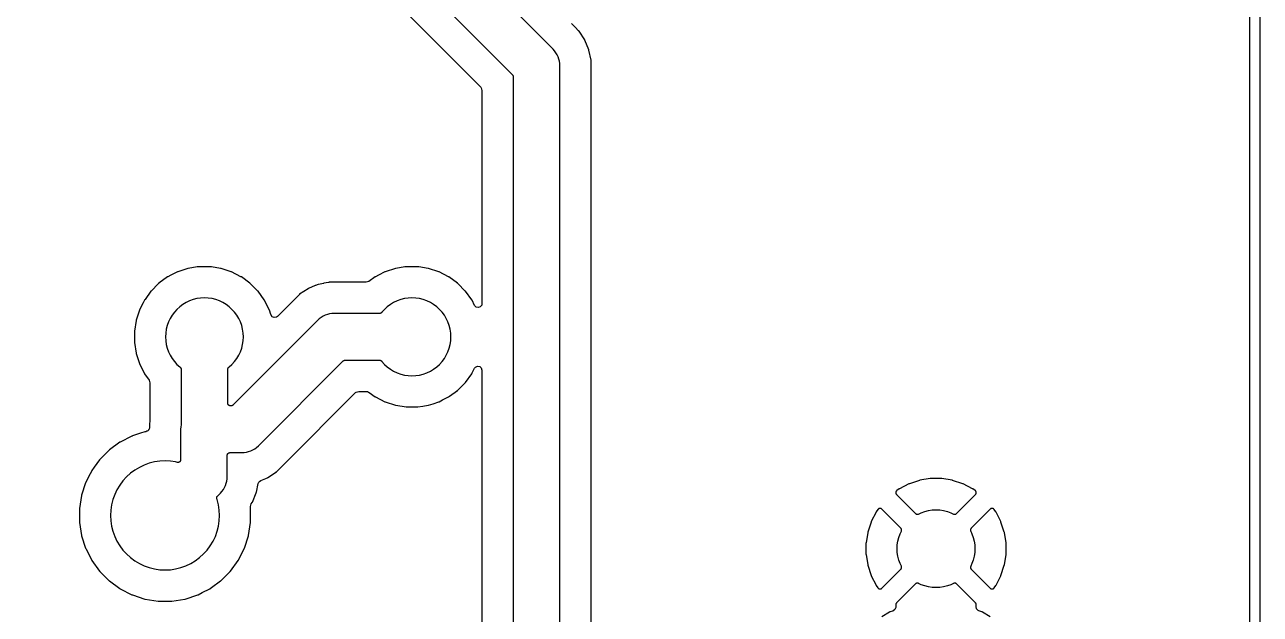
# Model space of a CAD drawing. Header units: metres. Extents: x 46.2 to 140.4, y -137.6 to -43.4.
# Drawn here: x 116.64 to 140.45, y -69.16 to -57.81 of the extents above; entities that cross this region are included whole.
import ezdxf

# ---------------------------------------------------------------- set-up
doc = ezdxf.new("R2010")
doc.units = ezdxf.units.M

msp = doc.modelspace()

# ---------------------------------------------------------------- linework, layer by layer
for points in [[(140.249, -43.632), (140.236, -43.586), (140.204, -43.558), (140.17, -43.551), (46.432, -43.551), (46.386, -43.564), (46.358, -43.596), (46.351, -43.63), (46.351, -137.368), (46.364, -137.414), (46.396, -137.442), (46.43, -137.449), (140.168, -137.449), (140.214, -137.436), (140.242, -137.404), (140.249, -137.37), (140.249, -43.632)], [(140.449, -137.599), (140.449, -43.401)], [(126.95, -70.599), (126.95, -58.601), (126.948, -58.556), (126.942, -58.512), (126.931, -58.469), (126.916, -58.428), (126.897, -58.388), (126.874, -58.35), (126.848, -58.314), (126.818, -58.281), (124.859, -56.323)], [(124.223, -56.959), (126.035, -58.772), (126.036, -58.773), (126.037, -58.774), (126.038, -58.775), (126.038, -58.775), (126.039, -58.776), (126.04, -58.777), (126.041, -58.778), (126.041, -58.779), (126.042, -58.78), (126.043, -58.782), (126.043, -58.783), (126.044, -58.784), (126.044, -58.785), (126.045, -58.786), (126.045, -58.787), (126.046, -58.788), (126.046, -58.789), (126.047, -58.79), (126.047, -58.792), (126.048, -58.793), (126.048, -58.794), (126.048, -58.795), (126.049, -58.796), (126.049, -58.797), (126.049, -58.799), (126.049, -58.8), (126.049, -58.801), (126.05, -58.802), (126.05, -58.804), (126.05, -58.805), (126.05, -58.806), (126.05, -58.807), (126.05, -70.393)], [(123.982, -57.567), (124.758, -58.344), (125.426, -59.012), (125.435, -59.022), (125.449, -59.073), (125.449, -63.181), (125.444, -63.211), (125.417, -63.244), (125.379, -63.257), (125.339, -63.248), (125.306, -63.213), (125.257, -63.116), (125.256, -63.115), (125.256, -63.113), (125.255, -63.112), (125.254, -63.111), (125.253, -63.11), (125.253, -63.109), (125.132, -62.943), (125.132, -62.943), (125.131, -62.942), (125.13, -62.941), (125.13, -62.94), (125.129, -62.939), (125.128, -62.938), (125.127, -62.937), (124.983, -62.793), (124.982, -62.792), (124.981, -62.791), (124.98, -62.79), (124.979, -62.79), (124.978, -62.789), (124.977, -62.788), (124.977, -62.788), (124.811, -62.667), (124.81, -62.667), (124.809, -62.666), (124.808, -62.665), (124.807, -62.664), (124.805, -62.664), (124.804, -62.663), (124.804, -62.663), (124.804, -62.663), (124.804, -62.663), (124.804, -62.663), (124.622, -62.57), (124.621, -62.57), (124.62, -62.569), (124.619, -62.569), (124.618, -62.568), (124.617, -62.568), (124.616, -62.568), (124.615, -62.567), (124.42, -62.504), (124.419, -62.504), (124.418, -62.503), (124.417, -62.503), (124.416, -62.503), (124.414, -62.502), (124.413, -62.502), (124.412, -62.502), (124.234, -62.474), (124.21, -62.47), (124.209, -62.47), (124.208, -62.47), (124.207, -62.47), (124.206, -62.47), (124.204, -62.47), (124.203, -62.47), (124.202, -62.47), (123.998, -62.47), (123.997, -62.47), (123.996, -62.47), (123.994, -62.47), (123.993, -62.47), (123.992, -62.47), (123.991, -62.47), (123.99, -62.47), (123.962, -62.474), (123.788, -62.502), (123.787, -62.502), (123.786, -62.502), (123.784, -62.503), (123.783, -62.503), (123.782, -62.503), (123.781, -62.504), (123.78, -62.504), (123.585, -62.567), (123.584, -62.568), (123.583, -62.568), (123.582, -62.568), (123.581, -62.569), (123.58, -62.569), (123.579, -62.57), (123.578, -62.57), (123.453, -62.634), (123.396, -62.663), (123.395, -62.664), (123.394, -62.664), (123.393, -62.665), (123.392, -62.665), (123.391, -62.666), (123.39, -62.667), (123.389, -62.667), (123.389, -62.667), (123.269, -62.754), (123.217, -62.769), (122.501, -62.769), (122.5, -62.77), (122.499, -62.77), (122.498, -62.77), (122.497, -62.77), (122.495, -62.77), (122.494, -62.77), (122.493, -62.77), (122.492, -62.77), (122.399, -62.789), (122.399, -62.789), (122.395, -62.79), (122.298, -62.809), (122.297, -62.809), (122.296, -62.809), (122.295, -62.81), (122.294, -62.81), (122.292, -62.81), (122.291, -62.811), (122.29, -62.811), (122.289, -62.812), (122.243, -62.831), (122.235, -62.834), (122.107, -62.887), (122.106, -62.888), (122.105, -62.888), (122.104, -62.889), (122.102, -62.889), (122.102, -62.889), (122.101, -62.89), (122.1, -62.89), (122.099, -62.891), (122.098, -62.892), (121.934, -63.001), (121.933, -63.002), (121.932, -63.003), (121.932, -63.003), (121.931, -63.004), (121.93, -63.004), (121.929, -63.005), (121.929, -63.006), (121.928, -63.007), (121.927, -63.008), (121.783, -63.151), (121.783, -63.151), (121.509, -63.426), (121.488, -63.44), (121.445, -63.448), (121.408, -63.432), (121.381, -63.392), (121.353, -63.305), (121.352, -63.304), (121.352, -63.303), (121.352, -63.302), (121.351, -63.301), (121.351, -63.3), (121.35, -63.299), (121.35, -63.298), (121.257, -63.116), (121.256, -63.115), (121.256, -63.113), (121.255, -63.112), (121.254, -63.111), (121.253, -63.11), (121.253, -63.109), (121.132, -62.943), (121.132, -62.943), (121.131, -62.942), (121.13, -62.941), (121.13, -62.94), (121.129, -62.939), (121.128, -62.938), (121.127, -62.937), (120.983, -62.793), (120.982, -62.792), (120.981, -62.791), (120.98, -62.79), (120.979, -62.79), (120.978, -62.789), (120.977, -62.788), (120.977, -62.788), (120.811, -62.667), (120.81, -62.667), (120.809, -62.666), (120.808, -62.665), (120.807, -62.664), (120.805, -62.664), (120.804, -62.663), (120.804, -62.663), (120.804, -62.663), (120.804, -62.663), (120.804, -62.663), (120.622, -62.57), (120.621, -62.57), (120.62, -62.569), (120.619, -62.569), (120.618, -62.568), (120.617, -62.568), (120.616, -62.568), (120.615, -62.567), (120.42, -62.504), (120.419, -62.504), (120.418, -62.503), (120.417, -62.503), (120.416, -62.503), (120.414, -62.502), (120.413, -62.502), (120.412, -62.502), (120.234, -62.474), (120.21, -62.47), (120.209, -62.47), (120.208, -62.47), (120.207, -62.47), (120.206, -62.47), (120.204, -62.47), (120.203, -62.47), (120.202, -62.47), (119.998, -62.47), (119.997, -62.47), (119.996, -62.47), (119.994, -62.47), (119.993, -62.47), (119.992, -62.47), (119.991, -62.47), (119.99, -62.47), (119.962, -62.474), (119.788, -62.502), (119.787, -62.502), (119.786, -62.502), (119.784, -62.503), (119.783, -62.503), (119.782, -62.503), (119.781, -62.504), (119.78, -62.504), (119.585, -62.567), (119.584, -62.568), (119.583, -62.568), (119.582, -62.568), (119.581, -62.569), (119.58, -62.569), (119.579, -62.57), (119.578, -62.57), (119.453, -62.634), (119.396, -62.663), (119.395, -62.664), (119.394, -62.664), (119.393, -62.665), (119.392, -62.665), (119.391, -62.666), (119.39, -62.667), (119.389, -62.667), (119.389, -62.667), (119.223, -62.788), (119.223, -62.788), (119.222, -62.789), (119.221, -62.79), (119.22, -62.79), (119.219, -62.791), (119.218, -62.792), (119.217, -62.793), (119.073, -62.937), (119.072, -62.938), (119.071, -62.939), (119.07, -62.94), (119.07, -62.941), (119.069, -62.942), (119.068, -62.943), (119.068, -62.943), (118.955, -63.098), (118.947, -63.109), (118.947, -63.11), (118.946, -63.111), (118.945, -63.112), (118.944, -63.113), (118.944, -63.115), (118.943, -63.116), (118.943, -63.116), (118.919, -63.164), (118.85, -63.298), (118.85, -63.299), (118.849, -63.3), (118.849, -63.301), (118.848, -63.302), (118.848, -63.302), (118.848, -63.304), (118.847, -63.305), (118.847, -63.305), (118.847, -63.305), (118.784, -63.5), (118.784, -63.501), (118.783, -63.502), (118.783, -63.503), (118.783, -63.504), (118.782, -63.506), (118.782, -63.507), (118.782, -63.508), (118.75, -63.71), (118.75, -63.711), (118.75, -63.712), (118.75, -63.713), (118.75, -63.714), (118.75, -63.716), (118.749, -63.717), (118.749, -63.718), (118.749, -63.922), (118.749, -63.923), (118.75, -63.924), (118.75, -63.926), (118.75, -63.927), (118.75, -63.928), (118.75, -63.929), (118.75, -63.93), (118.782, -64.132), (118.782, -64.133), (118.782, -64.134), (118.783, -64.136), (118.783, -64.137), (118.783, -64.138), (118.784, -64.139), (118.784, -64.14), (118.847, -64.335), (118.848, -64.336), (118.848, -64.337), (118.848, -64.338), (118.849, -64.339), (118.849, -64.34), (118.85, -64.341), (118.85, -64.342), (118.943, -64.524), (118.944, -64.525), (118.944, -64.527), (118.945, -64.528), (118.946, -64.529), (118.947, -64.53), (118.947, -64.531), (119.034, -64.651), (119.049, -64.703), (119.049, -65.437), (119.049, -65.441), (119.049, -65.443), (119.049, -65.444), (119.049, -65.445), (119.049, -65.447), (119.049, -65.448), (119.049, -65.449), (119.049, -65.449), (119.04, -65.492), (119.04, -65.493), (119.04, -65.494), (119.04, -65.495), (119.04, -65.497), (119.04, -65.498), (119.04, -65.499), (119.04, -65.5), (119.039, -65.501), (119.039, -65.576), (119.039, -65.576), (119.037, -65.59), (119.037, -65.59), (119.037, -65.591), (119.036, -65.592), (119.036, -65.593), (119.035, -65.594), (119.035, -65.595), (119.035, -65.596), (119.024, -65.611), (119.023, -65.611), (119.022, -65.612), (119.022, -65.613), (119.021, -65.614), (119.012, -65.629), (119.012, -65.629), (119.011, -65.63), (119.011, -65.63), (118.994, -65.636), (118.993, -65.637), (118.992, -65.637), (118.991, -65.637), (118.99, -65.638), (118.97, -65.648), (118.957, -65.65), (118.956, -65.65), (118.955, -65.65), (118.954, -65.65), (118.953, -65.65), (118.952, -65.651), (118.951, -65.651), (118.95, -65.651), (118.869, -65.678), (118.71, -65.729), (118.709, -65.73), (118.708, -65.73), (118.707, -65.73), (118.706, -65.731), (118.705, -65.731), (118.704, -65.732), (118.703, -65.732), (118.478, -65.847), (118.477, -65.847), (118.476, -65.848), (118.475, -65.848), (118.474, -65.849), (118.473, -65.85), (118.472, -65.85), (118.472, -65.851), (118.472, -65.851), (118.268, -65.999), (118.267, -65.999), (118.266, -66), (118.266, -66), (118.265, -66.001), (118.264, -66.002), (118.263, -66.003), (118.262, -66.004), (118.084, -66.182), (118.083, -66.183), (118.082, -66.184), (118.081, -66.185), (118.08, -66.186), (118.08, -66.186), (118.079, -66.187), (118.079, -66.188), (117.975, -66.331), (117.931, -66.392), (117.93, -66.393), (117.929, -66.394), (117.928, -66.395), (117.928, -66.396), (117.927, -66.397), (117.927, -66.398), (117.927, -66.398), (117.867, -66.516), (117.812, -66.623), (117.812, -66.624), (117.811, -66.625), (117.811, -66.626), (117.81, -66.627), (117.81, -66.627), (117.81, -66.629), (117.809, -66.63), (117.809, -66.63), (117.809, -66.63), (117.731, -66.87), (117.731, -66.871), (117.731, -66.872), (117.73, -66.873), (117.73, -66.874), (117.73, -66.875), (117.73, -66.876), (117.73, -66.877), (117.69, -67.126), (117.69, -67.127), (117.69, -67.128), (117.69, -67.129), (117.69, -67.131), (117.69, -67.132), (117.689, -67.133), (117.689, -67.134), (117.689, -67.386), (117.689, -67.387), (117.69, -67.388), (117.69, -67.389), (117.69, -67.391), (117.69, -67.392), (117.69, -67.393), (117.69, -67.394), (117.73, -67.643), (117.73, -67.644), (117.73, -67.645), (117.73, -67.646), (117.73, -67.647), (117.731, -67.648), (117.731, -67.649), (117.731, -67.65), (117.809, -67.89), (117.81, -67.891), (117.81, -67.892), (117.81, -67.893), (117.811, -67.894), (117.811, -67.895), (117.812, -67.896), (117.812, -67.897), (117.927, -68.122), (117.927, -68.123), (117.928, -68.124), (117.928, -68.125), (117.929, -68.126), (117.93, -68.127), (117.931, -68.128), (118.079, -68.332), (118.079, -68.333), (118.08, -68.334), (118.081, -68.335), (118.082, -68.336), (118.082, -68.337), (118.083, -68.337), (118.084, -68.338), (118.262, -68.516), (118.263, -68.517), (118.263, -68.518), (118.264, -68.518), (118.265, -68.519), (118.266, -68.52), (118.267, -68.521), (118.268, -68.521), (118.472, -68.669), (118.473, -68.67), (118.474, -68.671), (118.475, -68.672), (118.476, -68.672), (118.477, -68.673), (118.478, -68.673), (118.478, -68.673), (118.703, -68.788), (118.704, -68.788), (118.705, -68.789), (118.706, -68.789), (118.707, -68.79), (118.708, -68.79), (118.709, -68.79), (118.71, -68.791), (118.95, -68.869), (118.951, -68.869), (118.952, -68.869), (118.953, -68.87), (118.954, -68.87), (118.955, -68.87), (118.956, -68.87), (118.957, -68.87), (119.206, -68.91), (119.207, -68.91), (119.208, -68.91), (119.209, -68.91), (119.211, -68.91), (119.212, -68.91), (119.213, -68.911), (119.214, -68.911), (119.466, -68.911), (119.467, -68.911), (119.468, -68.91), (119.469, -68.91), (119.471, -68.91), (119.472, -68.91), (119.473, -68.91), (119.474, -68.91), (119.723, -68.87), (119.724, -68.87), (119.725, -68.87), (119.726, -68.87), (119.727, -68.87), (119.728, -68.869), (119.729, -68.869), (119.73, -68.869), (119.97, -68.791), (119.971, -68.79), (119.973, -68.79), (119.973, -68.79), (119.974, -68.789), (119.975, -68.789), (119.976, -68.788), (119.977, -68.788), (120.059, -68.746), (120.202, -68.673), (120.203, -68.673), (120.204, -68.672), (120.205, -68.672), (120.206, -68.671), (120.207, -68.67), (120.208, -68.669), (120.234, -68.65), (120.412, -68.521), (120.413, -68.521), (120.414, -68.52), (120.414, -68.52), (120.415, -68.519), (120.416, -68.518), (120.417, -68.517), (120.418, -68.516), (120.596, -68.338), (120.597, -68.337), (120.598, -68.336), (120.599, -68.335), (120.6, -68.334), (120.6, -68.334), (120.601, -68.333), (120.601, -68.332), (120.749, -68.128), (120.75, -68.127), (120.751, -68.126), (120.752, -68.125), (120.752, -68.124), (120.753, -68.123), (120.753, -68.122), (120.753, -68.122), (120.753, -68.122), (120.753, -68.122), (120.753, -68.122), (120.868, -67.897), (120.868, -67.896), (120.869, -67.895), (120.869, -67.894), (120.87, -67.893), (120.87, -67.892), (120.87, -67.891), (120.871, -67.89), (120.949, -67.65), (120.949, -67.649), (120.949, -67.648), (120.95, -67.647), (120.95, -67.646), (120.95, -67.645), (120.95, -67.644), (120.95, -67.643), (120.99, -67.394), (120.99, -67.393), (120.99, -67.392), (120.99, -67.391), (120.99, -67.389), (120.99, -67.388), (120.99, -67.387), (120.99, -67.386), (120.99, -67.134), (120.99, -67.133), (120.99, -67.132), (120.99, -67.131), (120.99, -67.129), (120.99, -67.128), (120.99, -67.127), (120.99, -67.126), (120.986, -67.099), (120.985, -67.089), (121.001, -67.038), (121.018, -67.012), (121.019, -67.011), (121.02, -67.01), (121.02, -67.009), (121.021, -67.008), (121.021, -67.008), (121.021, -67.007), (121.022, -67.005), (121.022, -67.004), (121.023, -67.003), (121.098, -66.821), (121.099, -66.82), (121.099, -66.819), (121.1, -66.817), (121.1, -66.816), (121.1, -66.816), (121.1, -66.815), (121.101, -66.814), (121.101, -66.813), (121.101, -66.812), (121.134, -66.647), (121.147, -66.617), (121.162, -66.605), (121.186, -66.586), (121.188, -66.585), (121.313, -66.533), (121.314, -66.532), (121.315, -66.532), (121.316, -66.531), (121.318, -66.531), (121.319, -66.53), (121.319, -66.53), (121.32, -66.53), (121.321, -66.529), (121.322, -66.528), (121.486, -66.419), (121.487, -66.418), (121.488, -66.417), (121.488, -66.417), (121.489, -66.416), (121.49, -66.416), (121.491, -66.415), (121.491, -66.414), (121.492, -66.413), (121.493, -66.412), (121.636, -66.27), (121.636, -66.27), (123.012, -64.894), (123.022, -64.885), (123.073, -64.871), (123.223, -64.871), (123.223, -64.871), (123.224, -64.871), (123.226, -64.871), (123.227, -64.871), (123.228, -64.872), (123.241, -64.873), (123.25, -64.879), (123.251, -64.88), (123.252, -64.88), (123.253, -64.881), (123.254, -64.881), (123.255, -64.882), (123.256, -64.883), (123.257, -64.883), (123.258, -64.883), (123.26, -64.884), (123.26, -64.884), (123.26, -64.884), (123.274, -64.889), (123.389, -64.973), (123.39, -64.973), (123.391, -64.974), (123.392, -64.975), (123.393, -64.976), (123.395, -64.976), (123.396, -64.977), (123.396, -64.977), (123.578, -65.07), (123.579, -65.07), (123.58, -65.071), (123.581, -65.071), (123.582, -65.072), (123.583, -65.072), (123.584, -65.072), (123.585, -65.073), (123.78, -65.136), (123.781, -65.136), (123.782, -65.137), (123.783, -65.137), (123.784, -65.137), (123.786, -65.138), (123.787, -65.138), (123.788, -65.138), (123.99, -65.17), (123.991, -65.17), (123.992, -65.17), (123.993, -65.17), (123.994, -65.17), (123.996, -65.17), (123.997, -65.171), (123.998, -65.171), (124.202, -65.171), (124.203, -65.171), (124.204, -65.17), (124.206, -65.17), (124.207, -65.17), (124.208, -65.17), (124.209, -65.17), (124.21, -65.17), (124.311, -65.154), (124.412, -65.138), (124.413, -65.138), (124.414, -65.138), (124.416, -65.137), (124.417, -65.137), (124.418, -65.137), (124.419, -65.136), (124.42, -65.136), (124.51, -65.107), (124.615, -65.073), (124.616, -65.072), (124.618, -65.072), (124.618, -65.072), (124.619, -65.071), (124.62, -65.071), (124.621, -65.07), (124.622, -65.07), (124.688, -65.036), (124.804, -64.977), (124.805, -64.976), (124.807, -64.976), (124.808, -64.975), (124.809, -64.974), (124.81, -64.973), (124.811, -64.973), (124.822, -64.965), (124.977, -64.852), (124.977, -64.852), (124.978, -64.851), (124.979, -64.85), (124.98, -64.85), (124.981, -64.849), (124.982, -64.848), (124.983, -64.847), (125.127, -64.703), (125.128, -64.702), (125.129, -64.701), (125.13, -64.7), (125.13, -64.699), (125.131, -64.698), (125.132, -64.697), (125.132, -64.697), (125.253, -64.531), (125.253, -64.53), (125.254, -64.529), (125.255, -64.528), (125.256, -64.527), (125.256, -64.525), (125.257, -64.524), (125.257, -64.524), (125.262, -64.513), (125.307, -64.425), (125.326, -64.401), (125.365, -64.383), (125.405, -64.389), (125.436, -64.416), (125.449, -64.462), (125.449, -70.132)], [(127.551, -70.699), (127.551, -58.501), (127.55, -58.5), (127.55, -58.499), (127.55, -58.498), (127.55, -58.497), (127.55, -58.495), (127.55, -58.494), (127.55, -58.493), (127.55, -58.492), (127.511, -58.298), (127.511, -58.297), (127.511, -58.296), (127.51, -58.295), (127.51, -58.294), (127.51, -58.294), (127.51, -58.293), (127.509, -58.291), (127.509, -58.29), (127.508, -58.289), (127.433, -58.107), (127.432, -58.106), (127.432, -58.105), (127.431, -58.104), (127.431, -58.102), (127.431, -58.102), (127.43, -58.101), (127.43, -58.1), (127.429, -58.099), (127.428, -58.098), (127.319, -57.934), (127.318, -57.933), (127.317, -57.932), (127.317, -57.931), (127.316, -57.93), (127.315, -57.93), (127.314, -57.929), (127.313, -57.928), (127.312, -57.927), (127.243, -57.857), (127.173, -57.788)], [(118.295, -67.157), (118.29, -67.26), (118.295, -67.363), (118.31, -67.465), (118.335, -67.565), (118.37, -67.662), (118.414, -67.755), (118.467, -67.843), (118.528, -67.926), (118.598, -68.002), (118.674, -68.072), (118.757, -68.133), (118.845, -68.186), (118.938, -68.23), (119.035, -68.265), (119.135, -68.29), (119.237, -68.305), (119.34, -68.31), (119.443, -68.305), (119.545, -68.29), (119.645, -68.265), (119.742, -68.23), (119.835, -68.186), (119.923, -68.133), (120.006, -68.072), (120.082, -68.002), (120.152, -67.926), (120.213, -67.843), (120.266, -67.755), (120.31, -67.662), (120.345, -67.565), (120.37, -67.465), (120.385, -67.363), (120.39, -67.26), (120.385, -67.157), (120.37, -67.055), (120.345, -66.955), (120.339, -66.938), (120.338, -66.937), (120.338, -66.936), (120.338, -66.935), (120.337, -66.934), (120.337, -66.933), (120.337, -66.932), (120.337, -66.931), (120.336, -66.929), (120.336, -66.928), (120.336, -66.927), (120.336, -66.926), (120.336, -66.925), (120.336, -66.924), (120.336, -66.923), (120.336, -66.922), (120.336, -66.92), (120.336, -66.919), (120.336, -66.918), (120.336, -66.917), (120.336, -66.916), (120.336, -66.914), (120.337, -66.913), (120.337, -66.912), (120.337, -66.911), (120.337, -66.909), (120.338, -66.908), (120.338, -66.907), (120.338, -66.906), (120.339, -66.905), (120.339, -66.904), (120.34, -66.903), (120.34, -66.901), (120.341, -66.9), (120.341, -66.899), (120.342, -66.898), (120.342, -66.897), (120.343, -66.896), (120.344, -66.895), (120.344, -66.894), (120.345, -66.893), (120.346, -66.892), (120.346, -66.891), (120.347, -66.89), (120.348, -66.889), (120.349, -66.888), (120.35, -66.887), (120.35, -66.886), (120.408, -66.829), (120.438, -66.796), (120.464, -66.76), (120.487, -66.722), (120.506, -66.682), (120.521, -66.641), (120.532, -66.598), (120.538, -66.554), (120.54, -66.509), (120.54, -66.1), (120.54, -66.099), (120.54, -66.098), (120.54, -66.097), (120.54, -66.095), (120.541, -66.094), (120.541, -66.093), (120.541, -66.092), (120.541, -66.09), (120.541, -66.089), (120.542, -66.088), (120.542, -66.087), (120.542, -66.086), (120.543, -66.085), (120.543, -66.083), (120.544, -66.082), (120.544, -66.081), (120.545, -66.08), (120.545, -66.079), (120.546, -66.078), (120.546, -66.077), (120.547, -66.076), (120.547, -66.075), (120.548, -66.074), (120.549, -66.072), (120.549, -66.071), (120.55, -66.07), (120.551, -66.069), (120.552, -66.069), (120.552, -66.068), (120.553, -66.067), (120.554, -66.066), (120.555, -66.065), (120.556, -66.064), (120.557, -66.063), (120.558, -66.062), (120.559, -66.062), (120.559, -66.061), (120.56, -66.06), (120.561, -66.059), (120.562, -66.059), (120.564, -66.058), (120.565, -66.057), (120.566, -66.057), (120.567, -66.056), (120.568, -66.056), (120.569, -66.055), (120.57, -66.055), (120.571, -66.054), (120.572, -66.054), (120.573, -66.053), (120.575, -66.053), (120.576, -66.052), (120.577, -66.052), (120.578, -66.052), (120.579, -66.051), (120.58, -66.051), (120.582, -66.051), (120.583, -66.051), (120.584, -66.051), (120.585, -66.05), (120.587, -66.05), (120.588, -66.05), (120.589, -66.05), (120.59, -66.05), (120.819, -66.05), (120.864, -66.048), (120.908, -66.042), (120.951, -66.031), (120.992, -66.016), (121.032, -65.997), (121.07, -65.974), (121.106, -65.948), (121.139, -65.918), (122.772, -64.285), (122.773, -64.284), (122.774, -64.283), (122.775, -64.282), (122.775, -64.282), (122.776, -64.281), (122.777, -64.28), (122.778, -64.279), (122.779, -64.279), (122.78, -64.278), (122.782, -64.277), (122.783, -64.277), (122.784, -64.276), (122.785, -64.276), (122.786, -64.275), (122.787, -64.275), (122.788, -64.274), (122.789, -64.274), (122.79, -64.273), (122.792, -64.273), (122.793, -64.272), (122.794, -64.272), (122.795, -64.272), (122.796, -64.271), (122.797, -64.271), (122.799, -64.271), (122.8, -64.271), (122.801, -64.271), (122.802, -64.27), (122.804, -64.27), (122.805, -64.27), (122.806, -64.27), (122.807, -64.27), (123.476, -64.27), (123.477, -64.27), (123.479, -64.27), (123.48, -64.27), (123.481, -64.27), (123.482, -64.271), (123.483, -64.271), (123.484, -64.271), (123.485, -64.271), (123.487, -64.271), (123.488, -64.272), (123.489, -64.272), (123.49, -64.272), (123.491, -64.273), (123.492, -64.273), (123.493, -64.273), (123.494, -64.274), (123.496, -64.274), (123.497, -64.275), (123.498, -64.275), (123.499, -64.276), (123.5, -64.276), (123.501, -64.277), (123.502, -64.277), (123.503, -64.278), (123.504, -64.279), (123.505, -64.279), (123.506, -64.28), (123.507, -64.281), (123.507, -64.281), (123.508, -64.282), (123.509, -64.283), (123.51, -64.284), (123.511, -64.284), (123.512, -64.285), (123.513, -64.286), (123.513, -64.287), (123.514, -64.288), (123.515, -64.289), (123.516, -64.29), (123.516, -64.29), (123.52, -64.296), (123.57, -64.35), (123.624, -64.4), (123.683, -64.444), (123.746, -64.481), (123.813, -64.513), (123.882, -64.538), (123.954, -64.556), (124.026, -64.566), (124.1, -64.57), (124.174, -64.566), (124.246, -64.556), (124.318, -64.538), (124.387, -64.513), (124.454, -64.481), (124.517, -64.444), (124.576, -64.4), (124.63, -64.35), (124.68, -64.296), (124.724, -64.237), (124.761, -64.174), (124.793, -64.107), (124.818, -64.038), (124.836, -63.966), (124.846, -63.894), (124.85, -63.82), (124.846, -63.746), (124.836, -63.674), (124.818, -63.602), (124.793, -63.533), (124.761, -63.466), (124.724, -63.403), (124.68, -63.344), (124.63, -63.29), (124.576, -63.24), (124.517, -63.196), (124.454, -63.159), (124.387, -63.127), (124.318, -63.102), (124.246, -63.084), (124.174, -63.074), (124.1, -63.07), (124.026, -63.074), (123.954, -63.084), (123.882, -63.102), (123.813, -63.127), (123.746, -63.159), (123.683, -63.196), (123.624, -63.24), (123.57, -63.29), (123.52, -63.344), (123.516, -63.35), (123.516, -63.351), (123.515, -63.352), (123.514, -63.353), (123.513, -63.354), (123.512, -63.354), (123.511, -63.355), (123.51, -63.356), (123.509, -63.357), (123.508, -63.358), (123.507, -63.359), (123.506, -63.36), (123.505, -63.36), (123.504, -63.361), (123.503, -63.362), (123.502, -63.363), (123.501, -63.363), (123.5, -63.364), (123.499, -63.364), (123.498, -63.365), (123.496, -63.366), (123.495, -63.366), (123.494, -63.366), (123.493, -63.367), (123.491, -63.367), (123.49, -63.368), (123.489, -63.368), (123.488, -63.368), (123.486, -63.369), (123.485, -63.369), (123.484, -63.369), (123.483, -63.369), (123.481, -63.369), (123.48, -63.37), (123.479, -63.37), (123.477, -63.37), (123.476, -63.37), (122.601, -63.37), (122.556, -63.372), (122.512, -63.378), (122.469, -63.389), (122.428, -63.404), (122.388, -63.423), (122.35, -63.446), (122.314, -63.472), (122.281, -63.502), (120.648, -65.135), (120.647, -65.136), (120.646, -65.137), (120.645, -65.138), (120.645, -65.138), (120.644, -65.139), (120.643, -65.14), (120.642, -65.141), (120.641, -65.141), (120.64, -65.142), (120.638, -65.143), (120.637, -65.143), (120.636, -65.144), (120.635, -65.144), (120.634, -65.145), (120.633, -65.145), (120.632, -65.146), (120.631, -65.146), (120.63, -65.147), (120.628, -65.147), (120.627, -65.148), (120.626, -65.148), (120.625, -65.148), (120.624, -65.149), (120.623, -65.149), (120.621, -65.149), (120.62, -65.149), (120.619, -65.149), (120.618, -65.15), (120.616, -65.15), (120.615, -65.15), (120.614, -65.15), (120.613, -65.15), (120.6, -65.15), (120.599, -65.15), (120.598, -65.15), (120.597, -65.15), (120.595, -65.15), (120.594, -65.149), (120.593, -65.149), (120.592, -65.149), (120.59, -65.149), (120.589, -65.149), (120.588, -65.148), (120.587, -65.148), (120.586, -65.148), (120.585, -65.147), (120.583, -65.147), (120.582, -65.146), (120.581, -65.146), (120.58, -65.145), (120.579, -65.145), (120.578, -65.144), (120.577, -65.144), (120.576, -65.143), (120.575, -65.143), (120.574, -65.142), (120.572, -65.141), (120.571, -65.141), (120.57, -65.14), (120.569, -65.139), (120.569, -65.138), (120.568, -65.138), (120.567, -65.137), (120.566, -65.136), (120.565, -65.135), (120.564, -65.134), (120.563, -65.133), (120.562, -65.132), (120.562, -65.131), (120.561, -65.131), (120.56, -65.13), (120.559, -65.129), (120.559, -65.128), (120.558, -65.126), (120.557, -65.125), (120.557, -65.124), (120.556, -65.123), (120.556, -65.122), (120.555, -65.121), (120.555, -65.12), (120.554, -65.119), (120.554, -65.118), (120.553, -65.117), (120.553, -65.115), (120.552, -65.114), (120.552, -65.113), (120.552, -65.112), (120.551, -65.111), (120.551, -65.11), (120.551, -65.108), (120.551, -65.107), (120.551, -65.106), (120.55, -65.105), (120.55, -65.103), (120.55, -65.102), (120.55, -65.101), (120.55, -65.1), (120.55, -64.444), (120.55, -64.443), (120.55, -64.441), (120.55, -64.44), (120.55, -64.439), (120.551, -64.438), (120.551, -64.437), (120.551, -64.436), (120.551, -64.435), (120.551, -64.433), (120.552, -64.432), (120.552, -64.431), (120.552, -64.43), (120.553, -64.429), (120.553, -64.428), (120.553, -64.427), (120.554, -64.426), (120.554, -64.424), (120.555, -64.423), (120.555, -64.422), (120.556, -64.421), (120.556, -64.42), (120.557, -64.419), (120.557, -64.418), (120.558, -64.417), (120.559, -64.416), (120.559, -64.415), (120.56, -64.414), (120.561, -64.413), (120.561, -64.413), (120.562, -64.412), (120.563, -64.411), (120.564, -64.41), (120.564, -64.409), (120.565, -64.408), (120.566, -64.407), (120.567, -64.407), (120.568, -64.406), (120.569, -64.405), (120.57, -64.404), (120.57, -64.404), (120.576, -64.4), (120.63, -64.35), (120.68, -64.296), (120.724, -64.237), (120.761, -64.174), (120.793, -64.107), (120.818, -64.038), (120.836, -63.966), (120.846, -63.894), (120.85, -63.82), (120.846, -63.746), (120.836, -63.674), (120.818, -63.602), (120.793, -63.533), (120.761, -63.466), (120.724, -63.403), (120.68, -63.344), (120.63, -63.29), (120.576, -63.24), (120.517, -63.196), (120.454, -63.159), (120.387, -63.127), (120.318, -63.102), (120.246, -63.084), (120.174, -63.074), (120.1, -63.07), (120.026, -63.074), (119.954, -63.084), (119.882, -63.102), (119.813, -63.127), (119.746, -63.159), (119.683, -63.196), (119.624, -63.24), (119.57, -63.29), (119.52, -63.344), (119.476, -63.403), (119.439, -63.466), (119.407, -63.533), (119.382, -63.602), (119.364, -63.674), (119.354, -63.746), (119.35, -63.82), (119.354, -63.894), (119.364, -63.966), (119.382, -64.038), (119.407, -64.107), (119.439, -64.174), (119.476, -64.237), (119.52, -64.296), (119.57, -64.35), (119.624, -64.4), (119.63, -64.404), (119.631, -64.404), (119.632, -64.405), (119.633, -64.406), (119.634, -64.407), (119.634, -64.408), (119.635, -64.409), (119.636, -64.41), (119.637, -64.411), (119.638, -64.412), (119.639, -64.413), (119.64, -64.414), (119.64, -64.415), (119.641, -64.416), (119.642, -64.417), (119.643, -64.418), (119.643, -64.419), (119.644, -64.42), (119.644, -64.421), (119.645, -64.422), (119.646, -64.424), (119.646, -64.425), (119.646, -64.426), (119.647, -64.427), (119.647, -64.429), (119.648, -64.43), (119.648, -64.431), (119.648, -64.432), (119.649, -64.434), (119.649, -64.435), (119.649, -64.436), (119.649, -64.437), (119.649, -64.439), (119.65, -64.44), (119.65, -64.441), (119.65, -64.443), (119.65, -64.444), (119.65, -65.501), (119.65, -65.502), (119.65, -65.504), (119.65, -65.505), (119.649, -65.506), (119.649, -65.508), (119.649, -65.509), (119.649, -65.51), (119.649, -65.512), (119.648, -65.512), (119.642, -65.556), (119.64, -65.601), (119.64, -66.19), (119.64, -66.191), (119.64, -66.192), (119.64, -66.194), (119.64, -66.195), (119.639, -66.196), (119.639, -66.197), (119.639, -66.198), (119.639, -66.2), (119.639, -66.201), (119.638, -66.202), (119.638, -66.203), (119.638, -66.204), (119.637, -66.206), (119.637, -66.207), (119.636, -66.208), (119.636, -66.209), (119.635, -66.21), (119.635, -66.211), (119.634, -66.212), (119.634, -66.214), (119.633, -66.215), (119.633, -66.216), (119.632, -66.217), (119.631, -66.218), (119.631, -66.219), (119.63, -66.22), (119.629, -66.221), (119.628, -66.222), (119.628, -66.223), (119.627, -66.224), (119.626, -66.224), (119.625, -66.225), (119.624, -66.226), (119.623, -66.227), (119.622, -66.228), (119.621, -66.229), (119.621, -66.229), (119.62, -66.23), (119.619, -66.231), (119.618, -66.232), (119.616, -66.232), (119.615, -66.233), (119.614, -66.233), (119.613, -66.234), (119.612, -66.235), (119.611, -66.235), (119.61, -66.236), (119.609, -66.236), (119.608, -66.237), (119.607, -66.237), (119.605, -66.237), (119.604, -66.238), (119.603, -66.238), (119.602, -66.238), (119.601, -66.239), (119.6, -66.239), (119.598, -66.239), (119.597, -66.239), (119.596, -66.24), (119.595, -66.24), (119.593, -66.24), (119.592, -66.24), (119.591, -66.24), (119.59, -66.24), (119.589, -66.24), (119.588, -66.24), (119.586, -66.24), (119.585, -66.24), (119.584, -66.24), (119.582, -66.239), (119.581, -66.239), (119.58, -66.239), (119.579, -66.239), (119.578, -66.238), (119.545, -66.23), (119.443, -66.215), (119.34, -66.21), (119.237, -66.215), (119.135, -66.23), (119.035, -66.255), (118.938, -66.29), (118.845, -66.334), (118.757, -66.387), (118.674, -66.448), (118.598, -66.518), (118.528, -66.594), (118.467, -66.677), (118.414, -66.765), (118.37, -66.858), (118.335, -66.955), (118.31, -67.055), (118.295, -67.157)], [(134.904, -66.744), (134.722, -66.651), (134.721, -66.65), (134.72, -66.65), (134.719, -66.649), (134.718, -66.649), (134.716, -66.648), (134.715, -66.648), (134.714, -66.648), (134.52, -66.584), (134.519, -66.584), (134.518, -66.584), (134.517, -66.584), (134.515, -66.583), (134.514, -66.583), (134.513, -66.583), (134.512, -66.583), (134.31, -66.551), (134.309, -66.55), (134.308, -66.55), (134.307, -66.55), (134.306, -66.55), (134.304, -66.55), (134.303, -66.55), (134.302, -66.55), (134.098, -66.55), (134.097, -66.55), (134.096, -66.55), (134.094, -66.55), (134.093, -66.55), (134.092, -66.55), (134.091, -66.55), (134.09, -66.551), (133.888, -66.583), (133.887, -66.583), (133.886, -66.583), (133.885, -66.583), (133.883, -66.584), (133.882, -66.584), (133.881, -66.584), (133.88, -66.584), (133.686, -66.648), (133.685, -66.648), (133.684, -66.648), (133.682, -66.649), (133.681, -66.649), (133.68, -66.65), (133.679, -66.65), (133.678, -66.651), (133.496, -66.744), (133.495, -66.744), (133.494, -66.745), (133.493, -66.745), (133.492, -66.746), (133.491, -66.747), (133.491, -66.747), (133.49, -66.747), (133.489, -66.748), (133.445, -66.78), (133.444, -66.781), (133.443, -66.781), (133.442, -66.782), (133.441, -66.783), (133.44, -66.784), (133.44, -66.784), (133.439, -66.785), (133.439, -66.785), (133.438, -66.786), (133.437, -66.787), (133.436, -66.788), (133.436, -66.789), (133.435, -66.79), (133.434, -66.791), (133.433, -66.792), (133.433, -66.793), (133.432, -66.794), (133.431, -66.795), (133.431, -66.796), (133.43, -66.797), (133.429, -66.798), (133.429, -66.799), (133.428, -66.8), (133.428, -66.801), (133.427, -66.802), (133.427, -66.804), (133.427, -66.805), (133.426, -66.806), (133.426, -66.807), (133.426, -66.808), (133.425, -66.81), (133.425, -66.811), (133.425, -66.812), (133.425, -66.813), (133.424, -66.814), (133.424, -66.816), (133.424, -66.817), (133.424, -66.818), (133.424, -66.819), (133.424, -66.821), (133.424, -66.822), (133.424, -66.823), (133.424, -66.824), (133.424, -66.825), (133.424, -66.827), (133.425, -66.828), (133.425, -66.829), (133.425, -66.83), (133.425, -66.831), (133.426, -66.833), (133.426, -66.834), (133.426, -66.835), (133.427, -66.836), (133.427, -66.837), (133.427, -66.839), (133.428, -66.84), (133.428, -66.841), (133.429, -66.842), (133.429, -66.843), (133.43, -66.844), (133.431, -66.845), (133.431, -66.846), (133.432, -66.847), (133.433, -66.848), (133.433, -66.849), (133.434, -66.85), (133.435, -66.851), (133.435, -66.852), (133.436, -66.853), (133.437, -66.854), (133.438, -66.855), (133.439, -66.856), (133.805, -67.222), (133.805, -67.223), (133.806, -67.223), (133.807, -67.224), (133.808, -67.225), (133.809, -67.226), (133.81, -67.227), (133.811, -67.227), (133.812, -67.228), (133.813, -67.229), (133.814, -67.229), (133.815, -67.23), (133.816, -67.23), (133.817, -67.231), (133.819, -67.232), (133.82, -67.232), (133.821, -67.233), (133.822, -67.233), (133.823, -67.233), (133.824, -67.234), (133.825, -67.234), (133.827, -67.235), (133.828, -67.235), (133.829, -67.235), (133.83, -67.235), (133.831, -67.236), (133.833, -67.236), (133.834, -67.236), (133.835, -67.236), (133.836, -67.236), (133.837, -67.236), (133.839, -67.236), (133.84, -67.236), (133.841, -67.236), (133.842, -67.236), (133.843, -67.236), (133.844, -67.236), (133.845, -67.236), (133.847, -67.236), (133.848, -67.236), (133.849, -67.236), (133.85, -67.235), (133.851, -67.235), (133.852, -67.235), (133.853, -67.235), (133.854, -67.234), (133.855, -67.234), (133.856, -67.234), (133.857, -67.233), (133.858, -67.233), (133.859, -67.232), (133.86, -67.232), (133.861, -67.232), (133.913, -67.207), (133.982, -67.182), (134.054, -67.164), (134.126, -67.154), (134.2, -67.15), (134.274, -67.154), (134.346, -67.164), (134.418, -67.182), (134.487, -67.207), (134.539, -67.232), (134.54, -67.232), (134.541, -67.232), (134.542, -67.233), (134.543, -67.233), (134.544, -67.234), (134.545, -67.234), (134.546, -67.234), (134.547, -67.235), (134.548, -67.235), (134.549, -67.235), (134.55, -67.235), (134.551, -67.236), (134.552, -67.236), (134.553, -67.236), (134.555, -67.236), (134.556, -67.236), (134.557, -67.236), (134.558, -67.236), (134.559, -67.236), (134.56, -67.236), (134.561, -67.236), (134.563, -67.236), (134.564, -67.236), (134.565, -67.236), (134.566, -67.236), (134.567, -67.236), (134.569, -67.236), (134.57, -67.235), (134.571, -67.235), (134.572, -67.235), (134.573, -67.235), (134.575, -67.234), (134.576, -67.234), (134.577, -67.233), (134.578, -67.233), (134.579, -67.233), (134.58, -67.232), (134.581, -67.232), (134.583, -67.231), (134.584, -67.23), (134.585, -67.23), (134.586, -67.229), (134.587, -67.229), (134.588, -67.228), (134.589, -67.227), (134.59, -67.227), (134.591, -67.226), (134.592, -67.225), (134.593, -67.224), (134.594, -67.223), (134.595, -67.223), (134.595, -67.222), (134.961, -66.856), (134.962, -66.855), (134.963, -66.854), (134.964, -66.853), (134.965, -66.852), (134.965, -66.851), (134.966, -66.85), (134.967, -66.849), (134.967, -66.848), (134.968, -66.847), (134.969, -66.846), (134.969, -66.845), (134.97, -66.844), (134.971, -66.843), (134.971, -66.842), (134.972, -66.841), (134.972, -66.84), (134.973, -66.839), (134.973, -66.837), (134.973, -66.836), (134.974, -66.835), (134.974, -66.834), (134.974, -66.833), (134.975, -66.831), (134.975, -66.83), (134.975, -66.829), (134.975, -66.828), (134.976, -66.827), (134.976, -66.825), (134.976, -66.824), (134.976, -66.823), (134.976, -66.822), (134.976, -66.821), (134.976, -66.821), (134.976, -66.819), (134.976, -66.818), (134.976, -66.817), (134.976, -66.816), (134.976, -66.815), (134.975, -66.813), (134.975, -66.812), (134.975, -66.811), (134.975, -66.81), (134.975, -66.809), (134.974, -66.808), (134.974, -66.807), (134.974, -66.805), (134.973, -66.804), (134.973, -66.803), (134.972, -66.802), (134.972, -66.801), (134.971, -66.8), (134.971, -66.799), (134.97, -66.798), (134.97, -66.797), (134.969, -66.796), (134.969, -66.795), (134.968, -66.794), (134.967, -66.793), (134.967, -66.792), (134.966, -66.791), (134.965, -66.79), (134.965, -66.789), (134.964, -66.788), (134.963, -66.787), (134.962, -66.786), (134.962, -66.785), (134.961, -66.785), (134.96, -66.784), (134.959, -66.783), (134.958, -66.782), (134.957, -66.782), (134.956, -66.781), (134.955, -66.78), (134.911, -66.748), (134.91, -66.747), (134.909, -66.746), (134.907, -66.746), (134.906, -66.745), (134.905, -66.744), (134.904, -66.744), (134.904, -66.744)], [(133.044, -67.196), (133.044, -67.196), (132.951, -67.378), (132.95, -67.379), (132.95, -67.38), (132.949, -67.381), (132.949, -67.382), (132.948, -67.384), (132.948, -67.385), (132.948, -67.386), (132.884, -67.58), (132.884, -67.581), (132.884, -67.582), (132.884, -67.583), (132.883, -67.585), (132.883, -67.586), (132.883, -67.587), (132.883, -67.588), (132.851, -67.79), (132.85, -67.791), (132.85, -67.792), (132.85, -67.793), (132.85, -67.794), (132.85, -67.796), (132.85, -67.797), (132.85, -67.798), (132.85, -68.002), (132.85, -68.003), (132.85, -68.004), (132.85, -68.006), (132.85, -68.007), (132.85, -68.008), (132.85, -68.009), (132.851, -68.01), (132.883, -68.212), (132.883, -68.213), (132.883, -68.214), (132.883, -68.215), (132.884, -68.217), (132.884, -68.218), (132.884, -68.219), (132.884, -68.22), (132.948, -68.414), (132.948, -68.415), (132.948, -68.416), (132.949, -68.418), (132.949, -68.419), (132.95, -68.42), (132.95, -68.421), (132.951, -68.422), (133.044, -68.604), (133.044, -68.605), (133.045, -68.606), (133.046, -68.607), (133.046, -68.609), (133.047, -68.61), (133.048, -68.611), (133.08, -68.655), (133.081, -68.656), (133.082, -68.657), (133.082, -68.658), (133.083, -68.659), (133.084, -68.66), (133.085, -68.661), (133.085, -68.662), (133.086, -68.662), (133.087, -68.663), (133.088, -68.664), (133.089, -68.665), (133.09, -68.665), (133.091, -68.666), (133.092, -68.667), (133.093, -68.667), (133.094, -68.668), (133.095, -68.669), (133.096, -68.669), (133.097, -68.67), (133.098, -68.67), (133.099, -68.671), (133.1, -68.671), (133.101, -68.672), (133.102, -68.672), (133.103, -68.673), (133.104, -68.673), (133.105, -68.674), (133.107, -68.674), (133.108, -68.674), (133.109, -68.675), (133.11, -68.675), (133.111, -68.675), (133.112, -68.675), (133.113, -68.675), (133.115, -68.676), (133.116, -68.676), (133.117, -68.676), (133.118, -68.676), (133.119, -68.676), (133.121, -68.676), (133.122, -68.676), (133.123, -68.676), (133.124, -68.676), (133.125, -68.676), (133.127, -68.676), (133.128, -68.675), (133.129, -68.675), (133.13, -68.675), (133.131, -68.675), (133.133, -68.674), (133.134, -68.674), (133.135, -68.674), (133.136, -68.673), (133.137, -68.673), (133.139, -68.673), (133.14, -68.672), (133.141, -68.672), (133.142, -68.671), (133.143, -68.671), (133.144, -68.67), (133.145, -68.669), (133.146, -68.669), (133.147, -68.668), (133.148, -68.667), (133.149, -68.667), (133.15, -68.666), (133.151, -68.665), (133.152, -68.665), (133.153, -68.664), (133.154, -68.663), (133.155, -68.662), (133.156, -68.661), (133.522, -68.295), (133.523, -68.295), (133.523, -68.294), (133.524, -68.293), (133.525, -68.292), (133.526, -68.291), (133.527, -68.29), (133.527, -68.289), (133.528, -68.288), (133.529, -68.287), (133.529, -68.286), (133.53, -68.285), (133.53, -68.284), (133.531, -68.283), (133.532, -68.281), (133.532, -68.28), (133.533, -68.279), (133.533, -68.278), (133.533, -68.277), (133.534, -68.276), (133.534, -68.275), (133.535, -68.273), (133.535, -68.272), (133.535, -68.271), (133.535, -68.27), (133.536, -68.269), (133.536, -68.267), (133.536, -68.266), (133.536, -68.265), (133.536, -68.264), (133.536, -68.263), (133.536, -68.261), (133.536, -68.26), (133.536, -68.259), (133.536, -68.258), (133.536, -68.257), (133.536, -68.256), (133.536, -68.255), (133.536, -68.253), (133.536, -68.252), (133.536, -68.251), (133.535, -68.25), (133.535, -68.249), (133.535, -68.248), (133.535, -68.247), (133.534, -68.246), (133.534, -68.245), (133.534, -68.244), (133.533, -68.243), (133.533, -68.242), (133.532, -68.241), (133.532, -68.24), (133.532, -68.239), (133.507, -68.187), (133.482, -68.118), (133.464, -68.046), (133.454, -67.974), (133.45, -67.9), (133.454, -67.826), (133.464, -67.754), (133.482, -67.682), (133.507, -67.613), (133.532, -67.561), (133.532, -67.56), (133.532, -67.559), (133.533, -67.558), (133.533, -67.557), (133.534, -67.556), (133.534, -67.555), (133.534, -67.554), (133.535, -67.553), (133.535, -67.552), (133.535, -67.551), (133.535, -67.55), (133.536, -67.549), (133.536, -67.548), (133.536, -67.547), (133.536, -67.545), (133.536, -67.544), (133.536, -67.543), (133.536, -67.542), (133.536, -67.541), (133.536, -67.54), (133.536, -67.539), (133.536, -67.537), (133.536, -67.536), (133.536, -67.535), (133.536, -67.534), (133.536, -67.533), (133.536, -67.531), (133.535, -67.53), (133.535, -67.529), (133.535, -67.528), (133.535, -67.527), (133.534, -67.525), (133.534, -67.524), (133.533, -67.523), (133.533, -67.522), (133.533, -67.521), (133.532, -67.52), (133.532, -67.519), (133.531, -67.517), (133.53, -67.516), (133.53, -67.515), (133.529, -67.514), (133.529, -67.513), (133.528, -67.512), (133.527, -67.511), (133.527, -67.51), (133.526, -67.509), (133.525, -67.508), (133.524, -67.507), (133.523, -67.506), (133.523, -67.505), (133.522, -67.505), (133.156, -67.139), (133.155, -67.138), (133.154, -67.137), (133.153, -67.136), (133.152, -67.135), (133.151, -67.135), (133.15, -67.134), (133.149, -67.133), (133.148, -67.133), (133.147, -67.132), (133.146, -67.131), (133.145, -67.131), (133.144, -67.13), (133.143, -67.129), (133.142, -67.129), (133.141, -67.128), (133.14, -67.128), (133.139, -67.127), (133.137, -67.127), (133.136, -67.127), (133.135, -67.126), (133.134, -67.126), (133.133, -67.126), (133.131, -67.125), (133.13, -67.125), (133.129, -67.125), (133.128, -67.125), (133.127, -67.124), (133.125, -67.124), (133.124, -67.124), (133.123, -67.124), (133.122, -67.124), (133.121, -67.124), (133.119, -67.124), (133.118, -67.124), (133.117, -67.124), (133.116, -67.124), (133.114, -67.124), (133.113, -67.125), (133.112, -67.125), (133.111, -67.125), (133.11, -67.125), (133.108, -67.126), (133.107, -67.126), (133.106, -67.126), (133.105, -67.127), (133.104, -67.127), (133.103, -67.127), (133.101, -67.128), (133.1, -67.128), (133.099, -67.129), (133.098, -67.129), (133.097, -67.13), (133.096, -67.131), (133.095, -67.131), (133.094, -67.132), (133.093, -67.133), (133.092, -67.133), (133.091, -67.134), (133.09, -67.135), (133.089, -67.135), (133.088, -67.136), (133.087, -67.137), (133.086, -67.138), (133.085, -67.139), (133.084, -67.14), (133.083, -67.14), (133.083, -67.141), (133.082, -67.142), (133.081, -67.143), (133.08, -67.144), (133.08, -67.145), (133.08, -67.145), (133.048, -67.189), (133.047, -67.19), (133.046, -67.191), (133.046, -67.193), (133.045, -67.194), (133.044, -67.195), (133.044, -67.196), (133.044, -67.196)], [(135.356, -68.604), (135.356, -68.604), (135.449, -68.422), (135.45, -68.421), (135.45, -68.42), (135.451, -68.419), (135.451, -68.418), (135.452, -68.416), (135.452, -68.415), (135.452, -68.414), (135.516, -68.22), (135.516, -68.219), (135.516, -68.218), (135.516, -68.217), (135.517, -68.215), (135.517, -68.214), (135.517, -68.213), (135.517, -68.212), (135.549, -68.01), (135.55, -68.009), (135.55, -68.008), (135.55, -68.007), (135.55, -68.006), (135.55, -68.004), (135.55, -68.003), (135.55, -68.002), (135.55, -67.798), (135.55, -67.797), (135.55, -67.796), (135.55, -67.794), (135.55, -67.793), (135.55, -67.792), (135.55, -67.791), (135.549, -67.79), (135.517, -67.588), (135.517, -67.587), (135.517, -67.586), (135.517, -67.585), (135.516, -67.583), (135.516, -67.582), (135.516, -67.581), (135.516, -67.58), (135.452, -67.386), (135.452, -67.385), (135.452, -67.384), (135.451, -67.382), (135.451, -67.381), (135.45, -67.38), (135.45, -67.379), (135.449, -67.378), (135.356, -67.196), (135.356, -67.195), (135.355, -67.194), (135.354, -67.193), (135.354, -67.191), (135.353, -67.19), (135.352, -67.189), (135.32, -67.145), (135.319, -67.144), (135.318, -67.143), (135.318, -67.142), (135.317, -67.141), (135.316, -67.14), (135.315, -67.139), (135.315, -67.138), (135.314, -67.138), (135.313, -67.137), (135.312, -67.136), (135.311, -67.135), (135.31, -67.135), (135.309, -67.134), (135.308, -67.133), (135.307, -67.133), (135.306, -67.132), (135.305, -67.131), (135.304, -67.131), (135.303, -67.13), (135.302, -67.13), (135.301, -67.129), (135.3, -67.129), (135.299, -67.128), (135.298, -67.128), (135.297, -67.127), (135.296, -67.127), (135.295, -67.126), (135.293, -67.126), (135.292, -67.126), (135.291, -67.125), (135.29, -67.125), (135.289, -67.125), (135.288, -67.125), (135.287, -67.125), (135.285, -67.124), (135.284, -67.124), (135.283, -67.124), (135.282, -67.124), (135.281, -67.124), (135.279, -67.124), (135.279, -67.124), (135.278, -67.124), (135.277, -67.124), (135.276, -67.124), (135.275, -67.124), (135.273, -67.124), (135.272, -67.125), (135.271, -67.125), (135.27, -67.125), (135.269, -67.125), (135.267, -67.126), (135.266, -67.126), (135.265, -67.126), (135.264, -67.127), (135.263, -67.127), (135.261, -67.127), (135.26, -67.128), (135.259, -67.128), (135.258, -67.129), (135.257, -67.129), (135.256, -67.13), (135.255, -67.131), (135.254, -67.131), (135.253, -67.132), (135.252, -67.133), (135.251, -67.133), (135.25, -67.134), (135.249, -67.135), (135.248, -67.135), (135.247, -67.136), (135.246, -67.137), (135.245, -67.138), (135.244, -67.139), (134.878, -67.505), (134.877, -67.505), (134.877, -67.506), (134.876, -67.507), (134.875, -67.508), (134.874, -67.509), (134.873, -67.51), (134.873, -67.511), (134.872, -67.512), (134.871, -67.513), (134.871, -67.514), (134.87, -67.515), (134.87, -67.516), (134.869, -67.517), (134.868, -67.519), (134.868, -67.52), (134.867, -67.521), (134.867, -67.522), (134.867, -67.523), (134.866, -67.524), (134.866, -67.525), (134.865, -67.527), (134.865, -67.528), (134.865, -67.529), (134.865, -67.53), (134.864, -67.531), (134.864, -67.533), (134.864, -67.534), (134.864, -67.535), (134.864, -67.536), (134.864, -67.537), (134.864, -67.539), (134.864, -67.54), (134.864, -67.541), (134.864, -67.543), (134.864, -67.544), (134.864, -67.545), (134.864, -67.546), (134.864, -67.547), (134.864, -67.548), (134.865, -67.55), (134.865, -67.551), (134.865, -67.552), (134.866, -67.554), (134.866, -67.555), (134.866, -67.556), (134.867, -67.558), (134.867, -67.559), (134.868, -67.56), (134.868, -67.561), (134.893, -67.613), (134.918, -67.682), (134.936, -67.754), (134.946, -67.826), (134.95, -67.9), (134.946, -67.974), (134.936, -68.046), (134.918, -68.118), (134.893, -68.187), (134.868, -68.239), (134.868, -68.24), (134.867, -68.241), (134.867, -68.242), (134.866, -68.244), (134.866, -68.245), (134.866, -68.246), (134.865, -68.247), (134.865, -68.249), (134.865, -68.25), (134.864, -68.251), (134.864, -68.252), (134.864, -68.253), (134.864, -68.255), (134.864, -68.256), (134.864, -68.257), (134.864, -68.259), (134.864, -68.26), (134.864, -68.261), (134.864, -68.263), (134.864, -68.264), (134.864, -68.265), (134.864, -68.266), (134.864, -68.267), (134.864, -68.269), (134.865, -68.27), (134.865, -68.271), (134.865, -68.272), (134.865, -68.273), (134.866, -68.275), (134.866, -68.276), (134.867, -68.277), (134.867, -68.278), (134.867, -68.279), (134.868, -68.28), (134.868, -68.281), (134.869, -68.283), (134.87, -68.284), (134.87, -68.285), (134.871, -68.286), (134.871, -68.287), (134.872, -68.288), (134.873, -68.289), (134.873, -68.29), (134.874, -68.291), (134.875, -68.292), (134.876, -68.293), (134.877, -68.294), (134.877, -68.295), (134.878, -68.295), (135.244, -68.661), (135.245, -68.662), (135.246, -68.663), (135.247, -68.664), (135.248, -68.665), (135.249, -68.665), (135.25, -68.666), (135.251, -68.667), (135.252, -68.667), (135.253, -68.668), (135.254, -68.669), (135.255, -68.669), (135.256, -68.67), (135.257, -68.671), (135.258, -68.671), (135.259, -68.672), (135.26, -68.672), (135.261, -68.673), (135.263, -68.673), (135.264, -68.673), (135.265, -68.674), (135.266, -68.674), (135.267, -68.674), (135.269, -68.675), (135.27, -68.675), (135.271, -68.675), (135.272, -68.675), (135.273, -68.676), (135.275, -68.676), (135.276, -68.676), (135.277, -68.676), (135.278, -68.676), (135.279, -68.676), (135.281, -68.676), (135.282, -68.676), (135.283, -68.676), (135.284, -68.676), (135.286, -68.676), (135.287, -68.675), (135.288, -68.675), (135.289, -68.675), (135.291, -68.675), (135.292, -68.674), (135.293, -68.674), (135.294, -68.674), (135.295, -68.673), (135.296, -68.673), (135.298, -68.673), (135.299, -68.672), (135.3, -68.672), (135.301, -68.671), (135.302, -68.671), (135.303, -68.67), (135.304, -68.669), (135.305, -68.669), (135.306, -68.668), (135.307, -68.667), (135.308, -68.667), (135.309, -68.666), (135.31, -68.665), (135.311, -68.664), (135.312, -68.664), (135.313, -68.663), (135.314, -68.662), (135.315, -68.661), (135.315, -68.661), (135.316, -68.66), (135.316, -68.66), (135.317, -68.659), (135.318, -68.658), (135.319, -68.657), (135.319, -68.656), (135.32, -68.655), (135.352, -68.611), (135.353, -68.61), (135.353, -68.609), (135.353, -68.609), (135.354, -68.608), (135.355, -68.607), (135.355, -68.606), (135.356, -68.605), (135.356, -68.604)], [(135.245, -69.215), (135.096, -69.123), (135.095, -69.122), (135.094, -69.121), (135.093, -69.121), (135.092, -69.12), (135.091, -69.12), (135.089, -69.119), (135.088, -69.119), (135.087, -69.119), (135.086, -69.118), (135.085, -69.118), (135.085, -69.118), (135.085, -69.118), (135.085, -69.118), (135.026, -69.098), (135.015, -69.093), (134.983, -69.061), (134.973, -69.014), (134.976, -68.983), (134.976, -68.982), (134.976, -68.981), (134.976, -68.98), (134.976, -68.979), (134.976, -68.978), (134.976, -68.977), (134.976, -68.976), (134.976, -68.975), (134.976, -68.973), (134.975, -68.972), (134.975, -68.971), (134.975, -68.97), (134.975, -68.969), (134.974, -68.967), (134.974, -68.966), (134.974, -68.965), (134.973, -68.964), (134.973, -68.963), (134.973, -68.961), (134.972, -68.96), (134.972, -68.959), (134.971, -68.958), (134.971, -68.957), (134.97, -68.956), (134.969, -68.955), (134.969, -68.954), (134.968, -68.953), (134.967, -68.952), (134.967, -68.951), (134.966, -68.95), (134.965, -68.949), (134.965, -68.948), (134.964, -68.947), (134.963, -68.946), (134.962, -68.945), (134.961, -68.944), (134.595, -68.578), (134.595, -68.577), (134.594, -68.577), (134.593, -68.576), (134.592, -68.575), (134.591, -68.574), (134.59, -68.573), (134.589, -68.573), (134.588, -68.572), (134.587, -68.571), (134.586, -68.571), (134.585, -68.57), (134.584, -68.57), (134.583, -68.569), (134.581, -68.568), (134.58, -68.568), (134.579, -68.567), (134.578, -68.567), (134.577, -68.567), (134.576, -68.566), (134.575, -68.566), (134.573, -68.565), (134.572, -68.565), (134.571, -68.565), (134.57, -68.565), (134.569, -68.564), (134.567, -68.564), (134.566, -68.564), (134.565, -68.564), (134.564, -68.564), (134.563, -68.564), (134.561, -68.564), (134.56, -68.564), (134.559, -68.564), (134.558, -68.564), (134.557, -68.564), (134.556, -68.564), (134.555, -68.564), (134.553, -68.564), (134.552, -68.564), (134.551, -68.564), (134.55, -68.565), (134.549, -68.565), (134.548, -68.565), (134.547, -68.565), (134.546, -68.566), (134.545, -68.566), (134.544, -68.566), (134.543, -68.567), (134.542, -68.567), (134.541, -68.568), (134.54, -68.568), (134.539, -68.568), (134.487, -68.593), (134.418, -68.618), (134.346, -68.636), (134.274, -68.646), (134.2, -68.65), (134.126, -68.646), (134.054, -68.636), (133.982, -68.618), (133.913, -68.593), (133.861, -68.568), (133.86, -68.568), (133.859, -68.567), (133.858, -68.567), (133.857, -68.567), (133.856, -68.566), (133.855, -68.566), (133.854, -68.566), (133.852, -68.565), (133.851, -68.565), (133.85, -68.565), (133.848, -68.564), (133.847, -68.564), (133.846, -68.564), (133.845, -68.564), (133.844, -68.564), (133.843, -68.564), (133.841, -68.564), (133.84, -68.564), (133.839, -68.564), (133.837, -68.564), (133.836, -68.564), (133.835, -68.564), (133.834, -68.564), (133.833, -68.564), (133.831, -68.564), (133.83, -68.565), (133.829, -68.565), (133.828, -68.565), (133.827, -68.565), (133.825, -68.566), (133.824, -68.566), (133.823, -68.567), (133.822, -68.567), (133.821, -68.567), (133.82, -68.568), (133.819, -68.568), (133.817, -68.569), (133.816, -68.57), (133.815, -68.57), (133.814, -68.571), (133.813, -68.571), (133.812, -68.572), (133.811, -68.573), (133.81, -68.573), (133.809, -68.574), (133.808, -68.575), (133.807, -68.576), (133.806, -68.577), (133.805, -68.577), (133.805, -68.578), (133.439, -68.944), (133.438, -68.945), (133.437, -68.946), (133.436, -68.947), (133.435, -68.948), (133.435, -68.949), (133.434, -68.95), (133.433, -68.951), (133.433, -68.952), (133.432, -68.953), (133.431, -68.954), (133.431, -68.955), (133.43, -68.956), (133.429, -68.957), (133.429, -68.958), (133.428, -68.959), (133.428, -68.96), (133.427, -68.961), (133.427, -68.963), (133.427, -68.964), (133.426, -68.965), (133.426, -68.966), (133.426, -68.967), (133.425, -68.969), (133.425, -68.97), (133.425, -68.971), (133.425, -68.972), (133.424, -68.973), (133.424, -68.975), (133.424, -68.976), (133.424, -68.977), (133.424, -68.978), (133.424, -68.979), (133.424, -68.98), (133.424, -68.981), (133.424, -68.982), (133.424, -68.983), (133.427, -69.019), (133.427, -69.03), (133.409, -69.072), (133.37, -69.1), (133.315, -69.118), (133.315, -69.118), (133.314, -69.118), (133.313, -69.119), (133.312, -69.119), (133.311, -69.119), (133.309, -69.12), (133.308, -69.12), (133.307, -69.121), (133.306, -69.121), (133.305, -69.122), (133.304, -69.123), (133.155, -69.215)]]:
    msp.add_lwpolyline(points)

doc.saveas('drawing.dxf')
